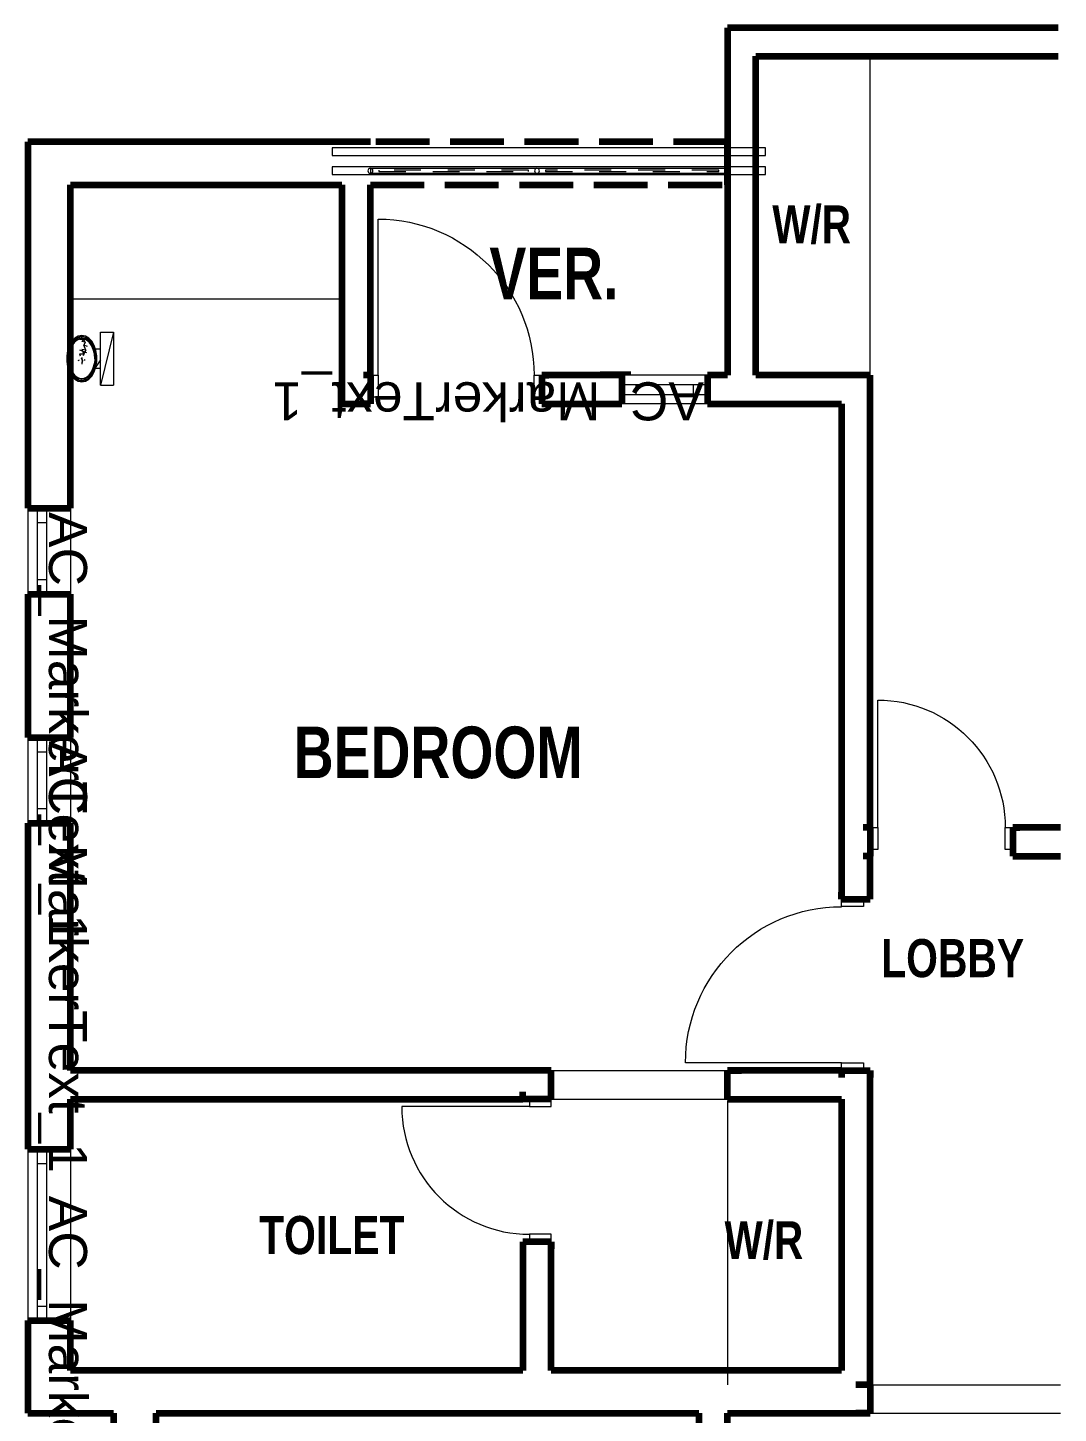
# Model space of a CAD drawing. Header units: millimetres. Extents: x 119896 to 184842, y -80649 to -62433.
# Drawn here: x 134969 to 140383, y -69805 to -62530 of the extents above; entities that cross this region are included whole.
import ezdxf
from ezdxf.enums import TextEntityAlignment as Align

# ---------------------------------------------------------------- set-up
doc = ezdxf.new("R2010")
doc.units = ezdxf.units.MM
doc.header["$MEASUREMENT"] = 0
doc.linetypes.add('Hidden Line', pattern=[391.222223, 282.222223, -109])
doc.linetypes.add('Small Dashed', pattern=[282.222222, 141.111111, -141.111111])
for name, color, linetype, lineweight in [('0_Pen_No__2', 8, 'Continuous', 15), ('Annotation - Text_Pen_No__86_Pen_No__21', 7, 'Continuous', 35), ('ARCHICAD Doors_Pen_No__141', 7, 'Continuous', 120), ('ARCHICAD Window Markers_Pen_No__7', 7, 'Continuous', 35), ('ARCHICAD Windows_Pen_No__141', 7, 'Continuous', 120), ('Structural - Bearing_Pen_No__141', 7, 'Continuous', 120)]:
    doc.layers.add(name, color=color, linetype=linetype, lineweight=lineweight)
for name, color, linetype, lineweight, true_color in [('ARCHICAD Doors_Pen_No__23', 7, 'Continuous', 20, 0xff6600), ('ARCHICAD Doors_Pen_No__3', 7, 'Continuous', 18, 0xff6600), ('ARCHICAD Windows_Pen_No__23', 7, 'Continuous', 20, 0xff6600), ('ARCHICAD Windows_Pen_No__3', 7, 'Continuous', 18, 0xff6600), ('Drawing & Figure_Pen_No__23', 7, 'Continuous', 20, 0xff6600), ('Interior - Stair & Railing_Pen_No__91', 171, 'Continuous', 13, 0xaaaaff)]:
    doc.layers.add(name, color=color, linetype=linetype, lineweight=lineweight, true_color=true_color)
doc.styles.add('GENERATED_STYLE_1', font='arial.ttf')
doc.styles.add('GENERATED_STYLE_2', font='')
doc.styles.get('GENERATED_STYLE_2').set_extended_font_data('Impact', bold=True)

msp = doc.modelspace()

# ---------------------------------------------------------------- linework, layer by layer
at = {"layer": '0_Pen_No__2', "color": 8, "linetype": 'Continuous', "lineweight": 15}
for p, q in [((135216.4, -64160.3), (135200.6, -64177)), ((135226.8, -64160.9), (135210.8, -64173.7)), ((135234.3, -64149.9), (135216.4, -64160.3)), ((135225.4, -64162), (135218.4, -64166)), ((135223.2, -64163.7), (135218.5, -64166.4)), ((135236.5, -64163.4), (135222.4, -64171.6)), ((135230.7, -64159.4), (135223.2, -64163.7)), ((135244.3, -64154.2), (135226.8, -64160.9)), ((135235.3, -64156.2), (135228.3, -64160.3)), ((135245.2, -64164.6), (135229.2, -64170.6)), ((135235.4, -64156.6), (135230.7, -64159.4)), ((135253.4, -64146.3), (135234.3, -64149.9)), ((135242.8, -64154.8), (135235.3, -64156.2)), ((135240.4, -64155.7), (135235.4, -64156.6)), ((135238.4, -64163.1), (135236.5, -64163.4)), ((135253.4, -64160.3), (135238.4, -64163.1)), ((135248.3, -64154.2), (135240.4, -64155.7)), ((135262.4, -64154.2), (135244.3, -64154.2)), ((135261.6, -64164.6), (135245.2, -64164.6)), ((135253.4, -64152.8), (135245.9, -64154.2)), ((135253.4, -64153.3), (135248.3, -64154.2)), ((135250.9, -64154.2), (135253.4, -64153.3)), ((135252.2, -64154.2), (135253.4, -64153.3)), ((135272.4, -64149.9), (135253.4, -64146.3)), ((135260.9, -64154.2), (135253.4, -64152.8)), ((135258.4, -64154.2), (135253.4, -64153.3)), ((135255.8, -64154.2), (135253.4, -64153.3)), ((135255.3, -64160.7), (135253.4, -64160.3)), ((135270.2, -64163.4), (135255.3, -64160.7)), ((135266.3, -64155.7), (135258.4, -64154.2)), ((135258.6, -64164.6), (135264.5, -64167.5)), ((135277.6, -64170.6), (135261.6, -64164.6)), ((135280, -64160.9), (135262.4, -64154.2)), ((135271.4, -64156.2), (135263.9, -64154.8)), ((135271.3, -64156.6), (135266.3, -64155.7)), ((135272, -64164.5), (135270.2, -64163.4)), ((135276, -64159.4), (135271.3, -64156.6)), ((135278.4, -64160.3), (135271.4, -64156.2)), ((135286.1, -64172.6), (135272, -64164.5)), ((135290.3, -64160.3), (135272.4, -64149.9)), ((135283.6, -64163.7), (135276, -64159.4)), ((135296, -64173.7), (135280, -64160.9)), ((135288.4, -64166), (135281.4, -64162)), ((135288.2, -64166.4), (135283.6, -64163.7)), ((135306.1, -64177), (135290.3, -64160.3)), ((135351.3, -64407.2), (135351.3, -64128.8)), ((135351.3, -64128.8), (135419.5, -64128.8)), ((135419.5, -64128.8), (135351.3, -64407.2)), ((135419.5, -64128.8), (135419.5, -64407.2)), ((135179, -64225), (135174.4, -64253.4)), ((135187.9, -64198.9), (135179, -64225)), ((135182.1, -64234.6), (135180, -64247.3)), ((135187, -64214.9), (135180.6, -64240.8)), ((135183, -64227.2), (135181.2, -64238.1)), ((135183.2, -64227.4), (135182.1, -64234.6)), ((135186.3, -64217.4), (135183, -64227.2)), ((135185.5, -64220.8), (135183.2, -64227.4)), ((135187.5, -64229.9), (135183.9, -64252.3)), ((135189.4, -64209.5), (135185.5, -64220.8)), ((135197.2, -64192.1), (135187, -64214.9)), ((135193, -64219.7), (135187.2, -64243.3)), ((135188.4, -64227.3), (135187.5, -64229.9)), ((135200.6, -64177), (135187.9, -64198.9)), ((135191.4, -64202.6), (135188, -64212.6)), ((135195.4, -64206.9), (135188.4, -64227.3)), ((135191.6, -64202.9), (135189.4, -64209.5)), ((135191.6, -64202.9), (135190.8, -64206.4)), ((135196.3, -64194.2), (135191.4, -64202.6)), ((135191.6, -64202.9), (135191.5, -64204.8)), ((135194.9, -64197.3), (135191.6, -64202.9)), ((135193.5, -64200.4), (135191.6, -64202.9)), ((135191.6, -64202.9), (135192.8, -64202)), ((135191.6, -64202.9), (135192.5, -64202.6)), ((135191.6, -64202.9), (135191.9, -64203.9)), ((135191.6, -64202.9), (135192.3, -64203.1)), ((135202.3, -64199), (135193, -64219.7)), ((135200.3, -64187.9), (135194.9, -64197.3)), ((135196.7, -64204.7), (135195.4, -64206.9)), ((135206.7, -64187.4), (135196.7, -64204.7)), ((135210.8, -64173.7), (135197.2, -64192.1)), ((135203.4, -64181.8), (135198.5, -64190.4)), ((135203.6, -64182.2), (135200.3, -64187.9)), ((135214.6, -64182.3), (135202.3, -64199)), ((135209.6, -64175.3), (135203.4, -64181.8)), ((135207.7, -64177.8), (135203.6, -64182.2)), ((135208.2, -64185.8), (135206.7, -64187.4)), ((135214.4, -64170.8), (135207.7, -64177.8)), ((135220.6, -64172.6), (135208.2, -64185.8)), ((135218.4, -64166), (135212.2, -64172.6)), ((135218.5, -64166.4), (135214.4, -64170.8)), ((135229.2, -64170.6), (135214.6, -64182.3)), ((135218.5, -64166.4), (135216.6, -64169)), ((135218.5, -64166.4), (135221, -64165.5)), ((135222.4, -64171.6), (135220.6, -64172.6)), ((135241.8, -64221.8), (135277.5, -64235.3)), ((135264.5, -64167.5), (135241.9, -64167.5)), ((135264.5, -64167.5), (135253.2, -64177.8)), ((135272.2, -64181.2), (135253.2, -64177.8)), ((135253.2, -64220.8), (135264.4, -64244.8)), ((135274.7, -64223.1), (135253.2, -64220.8)), ((135274.7, -64223.1), (135264.4, -64244.8)), ((135268.9, -64167.4), (135264.5, -64167.5)), ((135272.2, -64181.2), (135264.5, -64167.5)), ((135272.2, -64181.2), (135264.5, -64196.9)), ((135274.7, -64223.1), (135264.5, -64196.9)), ((135283.4, -64204.8), (135264.5, -64196.9)), ((135292.1, -64182.3), (135277.6, -64170.6)), ((135288.2, -64166.4), (135285.8, -64165.5)), ((135287.7, -64174.3), (135286.1, -64172.6)), ((135287.3, -64166.8), (135288.2, -64166.4)), ((135300.1, -64187.4), (135287.7, -64174.3)), ((135292.3, -64170.7), (135288.2, -64166.4)), ((135290.1, -64169), (135288.2, -64166.4)), ((135288.9, -64168.1), (135288.2, -64166.4)), ((135294.4, -64172.5), (135288.4, -64166)), ((135304.4, -64199), (135292.1, -64182.3)), ((135299.1, -64178), (135292.3, -64170.7)), ((135309.5, -64192.1), (135296, -64173.7)), ((135303.3, -64181.8), (135297.3, -64175.5)), ((135303.1, -64182.2), (135299.1, -64178)), ((135301.3, -64189.6), (135300.1, -64187.4)), ((135311.3, -64206.9), (135301.3, -64189.6)), ((135306.3, -64187.7), (135303.1, -64182.2)), ((135308.2, -64190.3), (135303.3, -64181.8)), ((135313.7, -64219.7), (135304.4, -64199)), ((135318.8, -64198.9), (135306.1, -64177)), ((135311.9, -64197.4), (135306.3, -64187.7)), ((135319.8, -64214.9), (135309.5, -64192.1)), ((135315.3, -64202.6), (135310.5, -64194.3)), ((135312.2, -64209.5), (135311.3, -64206.9)), ((135315.1, -64202.9), (135311.9, -64197.4)), ((135319.2, -64229.9), (135312.2, -64209.5)), ((135315.1, -64202.9), (135313.3, -64200.5)), ((135319.6, -64243.3), (135313.7, -64219.7)), ((135317.3, -64209.4), (135315.1, -64202.9)), ((135315.9, -64206.3), (135315.1, -64202.9)), ((135318.7, -64212.5), (135315.3, -64202.6)), ((135321.3, -64221.1), (135317.3, -64209.4)), ((135327.7, -64225), (135318.8, -64198.9)), ((135319.7, -64232.7), (135319.2, -64229.9)), ((135323.3, -64255.1), (135319.7, -64232.7)), ((135326.2, -64240.8), (135319.8, -64214.9)), ((135323.8, -64227.2), (135320.5, -64217.6)), ((135323.5, -64227.4), (135321.3, -64221.1)), ((135321.5, -64221.8), (135321.5, -64220.6)), ((135324.6, -64234.4), (135323.5, -64227.4)), ((135325.5, -64237.8), (135323.8, -64227.2)), ((135324.6, -64215.8), (135351.3, -64215.8)), ((135326.7, -64247.6), (135324.6, -64234.4)), ((135332.3, -64253.4), (135327.7, -64225)), ((135174.4, -64253.4), (135174.4, -64282.8)), ((135174.4, -64282.8), (135179, -64311.3)), ((135180.6, -64240.8), (135178.4, -64268.2)), ((135178.4, -64268.2), (135180.6, -64295.7)), ((135180.3, -64243.6), (135178.6, -64254.2)), ((135178.6, -64254.2), (135178.6, -64265.2)), ((135178.6, -64271.3), (135178.6, -64282)), ((135178.6, -64282), (135180.3, -64292.5)), ((135180, -64247.3), (135178.9, -64254.3)), ((135179.7, -64250.9), (135178.9, -64254.3)), ((135178.9, -64254.3), (135178.9, -64261.4)), ((135178.9, -64254.3), (135179.2, -64257.9)), ((135178.9, -64261.4), (135178.9, -64275.1)), ((135178.9, -64275.1), (135178.9, -64282)), ((135178.9, -64282), (135180, -64288.7)), ((135180, -64288.7), (135182.2, -64302.3)), ((135180.6, -64295.7), (135187, -64321.6)), ((135181.3, -64298.8), (135183, -64309)), ((135182.2, -64302.3), (135183.2, -64308.9)), ((135183, -64305.5), (135183.2, -64308.9)), ((135183, -64309), (135186.2, -64318.3)), ((135183.4, -64307.1), (135183.2, -64308.9)), ((135183.2, -64308.9), (135185.3, -64314.8)), ((135183.2, -64308.9), (135184.5, -64311.7)), ((135183.2, -64308.9), (135184.1, -64310)), ((135183.9, -64252.3), (135183.5, -64255.1)), ((135183.5, -64255.1), (135183.5, -64278.2)), ((135183.5, -64278.2), (135183.5, -64281.1)), ((135183.5, -64281.1), (135187.1, -64303.5)), ((135187.2, -64243.3), (135185.2, -64268.2)), ((135185.2, -64268.2), (135187.2, -64293.2)), ((135187.1, -64303.5), (135187.5, -64306.4)), ((135187.2, -64293.2), (135193, -64316.8)), ((135187.5, -64306.4), (135194.5, -64326.8)), ((135235.1, -64277.3), (135241.3, -64274.3)), ((135264.4, -64244.8), (135242, -64244.8)), ((135242, -64244.8), (135245.8, -64252.6)), ((135253.3, -64268.2), (135249.9, -64266.5)), ((135253.3, -64268.2), (135251.2, -64272.7)), ((135251.2, -64272.7), (135255.4, -64272.7)), ((135251.2, -64287.4), (135255.5, -64287.4)), ((135253.2, -64287.7), (135253.2, -64297.4)), ((135253.3, -64262.7), (135253.3, -64268.2)), ((135253.3, -64268.2), (135256.8, -64266.5)), ((135253.3, -64268.2), (135255.4, -64272.7)), ((135255.4, -64272.7), (135253.3, -64277.3)), ((135253.3, -64277.3), (135257.4, -64276.9)), ((135253.3, -64285.5), (135256.9, -64284.8)), ((135253.3, -64285.5), (135255.5, -64287.4)), ((135255.5, -64287.4), (135255, -64287.7)), ((135255.4, -64272.7), (135257.4, -64276.9)), ((135255.5, -64281.8), (135257.4, -64276.9)), ((135255.5, -64281.8), (135259.1, -64280.3)), ((135255.5, -64281.8), (135256.9, -64284.8)), ((135255.5, -64287.4), (135256.9, -64284.8)), ((135255.5, -64287.4), (135255.9, -64287.4)), ((135264.4, -64244.8), (135260.7, -64252.5)), ((135271.3, -64277.3), (135265.4, -64274.4)), ((135311.3, -64329.4), (135318.3, -64309)), ((135313.7, -64316.8), (135319.6, -64293.2)), ((135318.3, -64309), (135319.2, -64306.4)), ((135327.8, -64282), (135319.2, -64306.4)), ((135319.2, -64306.4), (135322.8, -64284)), ((135321.6, -64268.2), (135319.6, -64243.3)), ((135321.6, -64268.2), (135319.6, -64293.2)), ((135319.8, -64321.6), (135326.2, -64295.7)), ((135320.7, -64318.1), (135323.8, -64309)), ((135321.5, -64314.6), (135323.5, -64308.9)), ((135321.6, -64268.2), (135328.4, -64268.2)), ((135321.6, -64268.2), (135326.2, -64295.7)), ((135322.3, -64311.6), (135323.5, -64308.9)), ((135322.8, -64284), (135323.3, -64281.1)), ((135323.3, -64258), (135323.3, -64255.1)), ((135323.3, -64281.1), (135323.3, -64258)), ((135323.3, -64281.1), (135327.8, -64282)), ((135327.8, -64282), (135323.5, -64308.9)), ((135323.5, -64308.9), (135323.8, -64305.6)), ((135323.8, -64309), (135325.4, -64299.1)), ((135328.4, -64268.2), (135326.2, -64240.8)), ((135328.4, -64268.2), (135326.2, -64295.7)), ((135328.1, -64254.2), (135326.4, -64243.8)), ((135326.5, -64292.2), (135328.1, -64282)), ((135327.8, -64254.3), (135326.7, -64247.6)), ((135327.8, -64254.3), (135327, -64251)), ((135327.8, -64254.3), (135327.2, -64252.8)), ((135327.3, -64254.1), (135327.8, -64254.3)), ((135327.3, -64255), (135327.8, -64254.3)), ((135327.4, -64256), (135327.8, -64254.3)), ((135327.5, -64257.7), (135327.8, -64254.3)), ((135327.7, -64311.3), (135332.3, -64282.8)), ((135327.8, -64261.2), (135327.8, -64254.3)), ((135327.8, -64275.3), (135327.8, -64261.2)), ((135327.8, -64282), (135327.8, -64275.3)), ((135351.3, -64274.7), (135327.9, -64310.5)), ((135328.1, -64265), (135328.1, -64254.2)), ((135328.1, -64282), (135328.1, -64271.5)), ((135332.3, -64282.8), (135332.3, -64253.4)), ((135179, -64311.3), (135187.9, -64337.3)), ((135185.3, -64314.8), (135189.7, -64327.6)), ((135187, -64321.6), (135197.2, -64344.4)), ((135187.9, -64337.3), (135200.6, -64359.3)), ((135188.3, -64324.5), (135191.4, -64333.6)), ((135189.7, -64327.6), (135191.6, -64333.4)), ((135191.4, -64333.6), (135195.9, -64341.4)), ((135191.6, -64333.4), (135194.5, -64338.2)), ((135193, -64316.8), (135202.3, -64337.5)), ((135194.5, -64326.8), (135195.4, -64329.4)), ((135194.5, -64338.2), (135200.9, -64349.3)), ((135195.4, -64329.4), (135205.4, -64346.7)), ((135197.2, -64344.4), (135210.8, -64362.8)), ((135199, -64346.8), (135203.4, -64354.4)), ((135200.6, -64359.3), (135216.4, -64376)), ((135200.9, -64349.3), (135203.6, -64354.1)), ((135202.3, -64337.5), (135214.6, -64354.2)), ((135202.4, -64351.5), (135203.6, -64354.1)), ((135203.4, -64354.4), (135208.9, -64360.2)), ((135203.6, -64354.1), (135207.1, -64357.7)), ((135203.6, -64354.1), (135205.5, -64355.6)), ((135205.4, -64346.7), (135206.7, -64348.9)), ((135206.7, -64348.9), (135219.1, -64362)), ((135207.1, -64357.7), (135215.1, -64366.3)), ((135210.8, -64362.8), (135226.8, -64375.6)), ((135213, -64364.5), (135218.4, -64370.2)), ((135214.6, -64354.2), (135229.2, -64365.9)), ((135215.1, -64366.3), (135218.5, -64369.8)), ((135216.4, -64376), (135234.3, -64386.4)), ((135218.4, -64370.2), (135224.5, -64373.8)), ((135218.5, -64369.8), (135222.3, -64372.1)), ((135219.1, -64362), (135220.6, -64363.6)), ((135220.6, -64363.6), (135234.7, -64371.8)), ((135222.3, -64372.1), (135231.7, -64377.5)), ((135226.8, -64375.6), (135244.3, -64382.2)), ((135229.2, -64365.9), (135245.2, -64371.9)), ((135229.3, -64376.6), (135235.3, -64380.1)), ((135231.7, -64377.5), (135235.4, -64379.6)), ((135233.6, -64378.2), (135235.4, -64379.6)), ((135234.6, -64378.6), (135235.4, -64379.6)), ((135234.7, -64371.8), (135236.5, -64372.8)), ((135235.2, -64378.8), (135235.4, -64379.6)), ((135235.3, -64380.1), (135241.8, -64381.3)), ((135235.4, -64379.6), (135235.9, -64379)), ((135235.4, -64379.6), (135236.4, -64379.3)), ((135235.4, -64379.6), (135239.4, -64380.4)), ((135235.4, -64379.6), (135237.4, -64379.6)), ((135236.5, -64372.8), (135251.5, -64375.6)), ((135239.4, -64380.4), (135249.4, -64382.2)), ((135244.3, -64382.2), (135262.4, -64382.2)), ((135245.2, -64371.9), (135261.6, -64371.9)), ((135247, -64382.2), (135253.4, -64383.4)), ((135249.4, -64382.2), (135253.4, -64383)), ((135251.5, -64375.6), (135253.4, -64376)), ((135253.4, -64376), (135268.3, -64373.2)), ((135253.4, -64383), (135257.3, -64382.2)), ((135253.4, -64383.4), (135259.7, -64382.2)), ((135257.3, -64382.2), (135267.4, -64380.4)), ((135261.6, -64371.9), (135277.6, -64365.9)), ((135262.4, -64382.2), (135280, -64375.6)), ((135265, -64381.3), (135271.4, -64380.1)), ((135267.4, -64380.4), (135271.3, -64379.6)), ((135268.3, -64373.2), (135270.2, -64372.8)), ((135269.3, -64379.6), (135271.3, -64379.6)), ((135270.2, -64372.8), (135284.3, -64364.7)), ((135271.3, -64379.6), (135275, -64377.5)), ((135271.3, -64379.6), (135273.1, -64378.2)), ((135271.4, -64380.1), (135277.4, -64376.6)), ((135272.4, -64386.4), (135290.3, -64376)), ((135275, -64377.5), (135284.5, -64372)), ((135277.6, -64365.9), (135292.1, -64354.2)), ((135280, -64375.6), (135296, -64362.8)), ((135282.3, -64373.7), (135288.4, -64370.2)), ((135284.3, -64364.7), (135286.1, -64363.6)), ((135284.5, -64372), (135288.2, -64369.8)), ((135286.1, -64363.6), (135298.5, -64350.5)), ((135288.2, -64369.8), (135291.5, -64366.4)), ((135288.4, -64370.2), (135293.7, -64364.6)), ((135290.3, -64376), (135306.1, -64359.3)), ((135291.5, -64366.4), (135299.8, -64357.6)), ((135292.1, -64354.2), (135304.4, -64337.5)), ((135296, -64362.8), (135309.5, -64344.4)), ((135298, -64360.1), (135303.3, -64354.4)), ((135298.5, -64350.5), (135300.1, -64348.9)), ((135299.8, -64357.6), (135303.1, -64354.1)), ((135300.1, -64348.9), (135310.1, -64331.6)), ((135301.3, -64355.6), (135303.1, -64354.1)), ((135302.1, -64354.5), (135303.1, -64354.1)), ((135303.1, -64354.1), (135305.8, -64349.5)), ((135303.1, -64354.1), (135304.3, -64351.5)), ((135303.1, -64354.1), (135303.5, -64352.6)), ((135303.3, -64354.4), (135307.6, -64347)), ((135304.4, -64337.5), (135313.7, -64316.8)), ((135305.8, -64349.5), (135312.4, -64338.1)), ((135306.1, -64359.3), (135318.8, -64337.3)), ((135309.5, -64344.4), (135319.8, -64321.6)), ((135310.1, -64331.6), (135311.3, -64329.4)), ((135311, -64341.2), (135315.3, -64333.6)), ((135312.4, -64338.1), (135315.1, -64333.4)), ((135315.1, -64333.4), (135317, -64327.8)), ((135315.3, -64333.6), (135318.4, -64324.7)), ((135317, -64327.8), (135321.5, -64314.6)), ((135318.8, -64337.3), (135327.7, -64311.3)), ((135321.5, -64315.6), (135321.5, -64314.7)), ((135351.3, -64320.2), (135324.7, -64320.2)), ((135234.3, -64386.4), (135253.4, -64389.9)), ((135253.4, -64389.9), (135272.4, -64386.4)), ((135351.3, -64407.2), (135419.5, -64407.2))]:
    msp.add_line(p, q, dxfattribs=at)
at = {"layer": 'ARCHICAD Doors_Pen_No__141', "color": 7, "linetype": 'Continuous', "lineweight": 120}
for p, q in [((136769.5, -64355.4), (136732.5, -64355.4)), ((136769.5, -64355.4), (136732.5, -64355.4)), ((136769.5, -64355.4), (136769.5, -64470.4)), ((136769.5, -64355.4), (136769.5, -64470.4)), ((137669.5, -64355.4), (137669.5, -64470.4)), ((137669.5, -64355.4), (137669.5, -64470.4)), ((137669.5, -64355.4), (137706.5, -64355.4)), ((137669.5, -64355.4), (137706.5, -64355.4)), ((136769.5, -64505.4), (136732.5, -64505.4)), ((136769.5, -64505.4), (136732.5, -64505.4)), ((136769.5, -64470.4), (136769.5, -64505.4)), ((136769.5, -64470.4), (136769.5, -64505.4)), ((137669.5, -64470.4), (137669.5, -64505.4)), ((137669.5, -64470.4), (137669.5, -64505.4)), ((137669.5, -64505.4), (137706.5, -64505.4)), ((137669.5, -64505.4), (137706.5, -64505.4)), ((139394.5, -66730.4), (139357.5, -66730.4)), ((139394.5, -66730.4), (139357.5, -66730.4)), ((139394.5, -66730.4), (139394.5, -66845.4)), ((139394.5, -66730.4), (139394.5, -66845.4)), ((140144.5, -66730.4), (140144.5, -66845.4)), ((140144.5, -66730.4), (140144.5, -66845.4)), ((140144.5, -66730.4), (140181.5, -66730.4)), ((140144.5, -66730.4), (140181.5, -66730.4)), ((139394.5, -66845.4), (139394.5, -66880.4)), ((139394.5, -66845.4), (139394.5, -66880.4)), ((140144.5, -66845.4), (140144.5, -66880.4)), ((140144.5, -66845.4), (140144.5, -66880.4)), ((139394.5, -66880.4), (139357.5, -66880.4)), ((139394.5, -66880.4), (139357.5, -66880.4)), ((140144.5, -66880.4), (140181.5, -66880.4)), ((140144.5, -66880.4), (140181.5, -66880.4)), ((139244.5, -67105.4), (139244.5, -67068.4)), ((139244.5, -67105.4), (139244.5, -67068.4)), ((139394.5, -67105.4), (139394.5, -67068.4)), ((139394.5, -67105.4), (139394.5, -67068.4)), ((139244.5, -67105.4), (139359.5, -67105.4)), ((139244.5, -67105.4), (139359.5, -67105.4)), ((139359.5, -67105.4), (139394.5, -67105.4)), ((139359.5, -67105.4), (139394.5, -67105.4)), ((139244.5, -68005.4), (139359.5, -68005.4)), ((139244.5, -68005.4), (139359.5, -68005.4)), ((139244.5, -68005.4), (139244.5, -68042.4)), ((139244.5, -68005.4), (139244.5, -68042.4)), ((139359.5, -68005.4), (139394.5, -68005.4)), ((139359.5, -68005.4), (139394.5, -68005.4)), ((139394.5, -68005.4), (139394.5, -68042.4)), ((139394.5, -68005.4), (139394.5, -68042.4)), ((137569.5, -68155.4), (137569.5, -68118.4)), ((137569.5, -68155.4), (137569.5, -68118.4)), ((137604.5, -68155.4), (137569.5, -68155.4)), ((137604.5, -68155.4), (137569.5, -68155.4)), ((137719.5, -68155.4), (137604.5, -68155.4)), ((137719.5, -68155.4), (137604.5, -68155.4)), ((137719.5, -68155.4), (137719.5, -68118.4)), ((137719.5, -68155.4), (137719.5, -68118.4)), ((137604.5, -68905.4), (137569.5, -68905.4)), ((137604.5, -68905.4), (137569.5, -68905.4)), ((137569.5, -68905.4), (137569.5, -68942.4)), ((137569.5, -68905.4), (137569.5, -68942.4)), ((137719.5, -68905.4), (137604.5, -68905.4)), ((137719.5, -68905.4), (137604.5, -68905.4)), ((137719.5, -68905.4), (137719.5, -68942.4)), ((137719.5, -68905.4), (137719.5, -68942.4))]:
    msp.add_line(p, q, dxfattribs=at)
at = {"layer": 'ARCHICAD Doors_Pen_No__23', "color": 30, "linetype": 'Continuous', "lineweight": 20, "true_color": 0xff6600}
for p, q in [((136769.5, -64355.4), (136809.5, -64355.4)), ((136769.5, -64470.4), (136769.5, -64355.4)), ((136809.5, -64355.4), (136809.5, -64470.4)), ((137629.5, -64470.4), (137629.5, -64355.4)), ((137629.5, -64355.4), (137669.5, -64355.4)), ((137669.5, -64355.4), (137669.5, -64470.4)), ((136809.5, -64470.4), (136769.5, -64470.4)), ((137669.5, -64470.4), (137629.5, -64470.4)), ((139394.5, -66730.4), (139434.5, -66730.4)), ((139394.5, -66845.4), (139394.5, -66730.4)), ((139434.5, -66730.4), (139434.5, -66845.4)), ((140104.5, -66845.4), (140104.5, -66730.4)), ((140104.5, -66730.4), (140144.5, -66730.4)), ((140144.5, -66730.4), (140144.5, -66845.4)), ((139434.5, -66845.4), (139394.5, -66845.4)), ((140144.5, -66845.4), (140104.5, -66845.4)), ((139244.5, -67145.4), (139244.5, -67105.4)), ((139244.5, -67105.4), (139359.5, -67105.4)), ((139359.5, -67145.4), (139244.5, -67145.4)), ((139359.5, -67105.4), (139359.5, -67145.4)), ((139244.5, -68005.4), (139244.5, -67965.4)), ((139244.5, -67965.4), (139359.5, -67965.4)), ((139359.5, -68005.4), (139244.5, -68005.4)), ((139359.5, -67965.4), (139359.5, -68005.4)), ((137604.5, -68155.4), (137604.5, -68195.4)), ((137719.5, -68155.4), (137604.5, -68155.4)), ((137719.5, -68195.4), (137719.5, -68155.4)), ((137604.5, -68195.4), (137719.5, -68195.4)), ((137719.5, -68865.4), (137604.5, -68865.4)), ((137604.5, -68865.4), (137604.5, -68905.4)), ((137719.5, -68905.4), (137719.5, -68865.4)), ((137604.5, -68905.4), (137719.5, -68905.4))]:
    msp.add_line(p, q, dxfattribs=at)
at = {"layer": 'ARCHICAD Doors_Pen_No__3', "color": 30, "linetype": 'Continuous', "lineweight": 18, "true_color": 0xff6600}
for p, q in [((136809.5, -64355.4), (136809.5, -63535.4)), ((139434.5, -66730.4), (139434.5, -66060.4)), ((139244.5, -67965.4), (138424.5, -67965.4)), ((137604.5, -68195.4), (136934.5, -68195.4))]:
    msp.add_line(p, q, dxfattribs=at)
at = {"layer": 'ARCHICAD Doors_Pen_No__3', "color": 30, "linetype": 'Continuous', "lineweight": 18, "true_color": 0xff6600, "extrusion": (0, 0, -1)}
for centre, major_axis, start_param, end_param in [((136809.5, -64355.4), (579.8, 579.8), -0.785398, 0.785398), ((139434.5, -66730.4), (-473.8, 473.8), 0.785398, 2.356194), ((139244.5, -67965.4), (-579.8, 579.8), 5.497787, 7.068583)]:
    msp.add_ellipse(centre, major_axis=major_axis, ratio=1, start_param=start_param, end_param=end_param, dxfattribs=at)
at = {"layer": 'ARCHICAD Doors_Pen_No__3', "color": 30, "linetype": 'Continuous', "lineweight": 18, "true_color": 0xff6600}
msp.add_ellipse((137604.5, -68195.4), major_axis=(-473.8, 473.8), ratio=1, start_param=0.785398, end_param=2.356194, dxfattribs=at)
at = {"layer": 'ARCHICAD Windows_Pen_No__141', "color": 7, "linetype": 'Continuous', "lineweight": 120}
for p, q in [((138090.8, -64355.4), (138090.8, -64405.4)), ((138540.8, -64355.4), (138540.8, -64405.4)), ((138090.8, -64405.4), (138090.8, -64455.4)), ((138090.8, -64405.4), (138090.8, -64455.4)), ((138090.8, -64455.4), (138090.8, -64505.4)), ((138540.8, -64405.4), (138540.8, -64455.4)), ((138540.8, -64405.4), (138540.8, -64455.4)), ((138540.8, -64455.4), (138540.8, -64505.4)), ((134969.5, -65053.9), (135019.5, -65053.9)), ((135019.5, -65053.9), (135069.5, -65053.9)), ((135019.5, -65053.9), (135069.5, -65053.9)), ((135069.5, -65053.9), (135194.5, -65053.9)), ((134969.5, -65503.9), (135019.5, -65503.9)), ((135019.5, -65503.9), (135069.5, -65503.9)), ((135019.5, -65503.9), (135069.5, -65503.9)), ((135069.5, -65503.9), (135194.5, -65503.9)), ((134969.5, -66256.7), (135019.5, -66256.7)), ((135019.5, -66256.7), (135069.5, -66256.7)), ((135019.5, -66256.7), (135069.5, -66256.7)), ((135069.5, -66256.7), (135194.5, -66256.7)), ((134969.5, -66706.7), (135019.5, -66706.7)), ((135019.5, -66706.7), (135069.5, -66706.7)), ((135019.5, -66706.7), (135069.5, -66706.7)), ((135069.5, -66706.7), (135194.5, -66706.7)), ((137719.5, -68005.4), (137644.5, -68005.4)), ((137719.5, -68005.4), (137644.5, -68005.4)), ((137719.5, -68155.4), (137719.5, -68005.4)), ((137719.5, -68155.4), (137719.5, -68005.4)), ((138644.5, -68155.4), (138644.5, -68005.4)), ((138644.5, -68155.4), (138644.5, -68005.4)), ((138644.5, -68005.4), (138719.5, -68005.4)), ((138644.5, -68005.4), (138719.5, -68005.4)), ((137719.5, -68155.4), (137644.5, -68155.4)), ((137719.5, -68155.4), (137644.5, -68155.4)), ((138644.5, -68155.4), (138719.5, -68155.4)), ((138644.5, -68155.4), (138719.5, -68155.4)), ((134969.5, -68419), (135019.5, -68419)), ((135019.5, -68419), (135069.5, -68419)), ((135019.5, -68419), (135069.5, -68419)), ((135069.5, -68419), (135194.5, -68419)), ((134969.5, -69319), (135019.5, -69319)), ((135019.5, -69319), (135069.5, -69319)), ((135019.5, -69319), (135069.5, -69319)), ((135069.5, -69319), (135194.5, -69319)), ((139394.5, -69655.4), (139319.5, -69655.4)), ((139394.5, -69655.4), (139319.5, -69655.4)), ((139394.5, -69655.4), (139394.5, -69805.4)), ((139394.5, -69655.4), (139394.5, -69805.4)), ((139394.5, -69805.4), (139319.5, -69805.4)), ((139394.5, -69805.4), (139319.5, -69805.4))]:
    msp.add_line(p, q, dxfattribs=at)
at = {"layer": 'ARCHICAD Windows_Pen_No__23', "color": 30, "linetype": 'Continuous', "lineweight": 20, "true_color": 0xff6600}
for p, q in [((138165.8, -64405.4), (138090.8, -64405.4)), ((138090.8, -64455.4), (138165.8, -64455.4)), ((138165.8, -64455.4), (138165.8, -64405.4)), ((138540.8, -64405.4), (138465.8, -64405.4)), ((138465.8, -64405.4), (138465.8, -64455.4)), ((138465.8, -64455.4), (138540.8, -64455.4)), ((135019.5, -65053.9), (135019.5, -65128.9)), ((135069.5, -65128.9), (135069.5, -65053.9)), ((135019.5, -65128.9), (135069.5, -65128.9)), ((135069.5, -65428.9), (135019.5, -65428.9)), ((135019.5, -65428.9), (135019.5, -65503.9)), ((135069.5, -65503.9), (135069.5, -65428.9)), ((135019.5, -66256.7), (135019.5, -66331.7)), ((135069.5, -66331.7), (135069.5, -66256.7)), ((135019.5, -66331.7), (135069.5, -66331.7)), ((135069.5, -66631.7), (135019.5, -66631.7)), ((135019.5, -66631.7), (135019.5, -66706.7)), ((135069.5, -66706.7), (135069.5, -66631.7)), ((135019.5, -68419), (135019.5, -68494)), ((135069.5, -68494), (135069.5, -68419)), ((135019.5, -68494), (135069.5, -68494)), ((135069.5, -69244), (135019.5, -69244)), ((135019.5, -69244), (135019.5, -69319)), ((135069.5, -69319), (135069.5, -69244))]:
    msp.add_line(p, q, dxfattribs=at)
at = {"layer": 'ARCHICAD Windows_Pen_No__3', "color": 30, "linetype": 'Continuous', "lineweight": 18, "true_color": 0xff6600}
for p, q in [((138540.8, -64355.4), (138090.8, -64355.4)), ((138465.8, -64405.4), (138165.8, -64405.4)), ((138165.8, -64455.4), (138465.8, -64455.4)), ((138540.8, -64505.4), (138090.8, -64505.4)), ((134969.5, -65053.9), (134969.5, -65503.9)), ((135194.5, -65053.9), (135194.5, -65503.9)), ((135019.5, -65128.9), (135019.5, -65428.9)), ((135069.5, -65428.9), (135069.5, -65128.9)), ((134969.5, -66256.7), (134969.5, -66706.7)), ((135194.5, -66256.7), (135194.5, -66706.7)), ((135019.5, -66331.7), (135019.5, -66631.7)), ((135069.5, -66631.7), (135069.5, -66331.7)), ((137719.5, -68005.4), (138644.5, -68005.4)), ((137719.5, -68155.4), (138644.5, -68155.4)), ((134969.5, -68419), (134969.5, -69319)), ((135194.5, -68419), (135194.5, -69319)), ((135019.5, -68494), (135019.5, -69244)), ((135069.5, -69244), (135069.5, -68494)), ((139394.5, -69655.4), (140394.5, -69655.4)), ((139394.5, -69805.4), (140394.5, -69805.4))]:
    msp.add_line(p, q, dxfattribs=at)
at = {"layer": 'Drawing & Figure_Pen_No__23', "color": 30, "linetype": 'Continuous', "lineweight": 20, "true_color": 0xff6600}
for p, q in [((139394.5, -64355.4), (139394.5, -62680.4)), ((136619.5, -63955.4), (135194.5, -63955.4)), ((138644.5, -68164.4), (138644.5, -69655.4))]:
    msp.add_line(p, q, dxfattribs=at)
at = {"layer": 'Interior - Stair & Railing_Pen_No__91', "color": 161, "linetype": 'Continuous', "lineweight": 13, "true_color": 0xaaaaff}
for p, q in [((136769.5, -63161.6), (136569.5, -63161.6)), ((136569.5, -63161.6), (136569.5, -63201.6)), ((136569.5, -63201.6), (136769.5, -63201.6)), ((138644.5, -63161.6), (136769.5, -63161.6)), ((136769.5, -63201.6), (138644.5, -63201.6)), ((138844.5, -63161.6), (138644.5, -63161.6)), ((138644.5, -63201.6), (138844.5, -63201.6)), ((138844.5, -63201.6), (138844.5, -63161.6)), ((136769.5, -63261.6), (136569.5, -63261.6)), ((136569.5, -63261.6), (136569.5, -63301.6)), ((138644.5, -63261.6), (136769.5, -63261.6)), ((138644.5, -63269.6), (136769.5, -63269.6)), ((136769.5, -63269.6), (136769.5, -63293.6)), ((138844.5, -63261.6), (138644.5, -63261.6)), ((138644.5, -63293.6), (138644.5, -63269.6)), ((138844.5, -63301.6), (138844.5, -63261.6)), ((136569.5, -63301.6), (136769.5, -63301.6)), ((136769.5, -63293.6), (138644.5, -63293.6)), ((136769.5, -63301.6), (138644.5, -63301.6)), ((138644.5, -63301.6), (138844.5, -63301.6))]:
    msp.add_line(p, q, dxfattribs=at)
at = {"layer": 'Interior - Stair & Railing_Pen_No__91', "color": 161, "linetype": 'Small Dashed', "lineweight": 13, "true_color": 0xaaaaff}
for p, q in [((137599.5, -63277.6), (136814.5, -63277.6)), ((136814.5, -63277.6), (136814.5, -63285.6)), ((136814.5, -63285.6), (137599.5, -63285.6)), ((137599.5, -63285.6), (137599.5, -63277.6)), ((138599.5, -63277.6), (137689.5, -63277.6)), ((137689.5, -63277.6), (137689.5, -63285.6)), ((137689.5, -63285.6), (138599.5, -63285.6)), ((138599.5, -63285.6), (138599.5, -63277.6))]:
    msp.add_line(p, q, dxfattribs=at)
at = {"layer": 'Interior - Stair & Railing_Pen_No__91', "color": 161, "linetype": 'Continuous', "lineweight": 13, "true_color": 0xaaaaff}
for centre, start, end in [((136769.5, -63281.6), 90, 270), ((136769.5, -63281.6), 270, 90), ((137644.5, -63281.6), 90, 270), ((137644.5, -63281.6), 270, 90), ((138644.5, -63281.6), 90, 270), ((138644.5, -63281.6), 270, 90)]:
    msp.add_arc(centre, 13, start, end, dxfattribs=at)
at = {"layer": 'Structural - Bearing_Pen_No__141', "color": 7, "linetype": 'Continuous', "lineweight": 120}
for p, q in [((138644.5, -62530.4), (138644.5, -64355.4)), ((140382.8, -62530.4), (138644.5, -62530.4)), ((138794.5, -64355.4), (138794.5, -62680.4)), ((138794.5, -62680.4), (140382.8, -62680.4)), ((134969.5, -63130.4), (134969.5, -65053.9)), ((136769.5, -63130.4), (134969.5, -63130.4)), ((135194.5, -65053.9), (135194.5, -63355.4)), ((135194.5, -63355.4), (136619.5, -63355.4)), ((136619.5, -63355.4), (136619.5, -64355.4)), ((136769.5, -64355.4), (136769.5, -63355.4)), ((136619.5, -64355.4), (136619.5, -64505.4)), ((136769.5, -64355.4), (136732.5, -64355.4)), ((136769.5, -64355.4), (136769.5, -64470.4)), ((137669.5, -64355.4), (137706.5, -64355.4)), ((137669.5, -64355.4), (137669.5, -64470.4)), ((138090.8, -64355.4), (137669.5, -64355.4)), ((138090.8, -64355.4), (138090.8, -64405.4)), ((138540.8, -64355.4), (138540.8, -64405.4)), ((138644.5, -64355.4), (138540.8, -64355.4)), ((139394.5, -64355.4), (138794.5, -64355.4)), ((139394.5, -66730.4), (139394.5, -64355.4)), ((138090.8, -64405.4), (138090.8, -64455.4)), ((138090.8, -64455.4), (138090.8, -64505.4)), ((138540.8, -64405.4), (138540.8, -64455.4)), ((138540.8, -64455.4), (138540.8, -64505.4)), ((136619.5, -64505.4), (136769.5, -64505.4)), ((136769.5, -64505.4), (136732.5, -64505.4)), ((136769.5, -64470.4), (136769.5, -64505.4)), ((137669.5, -64470.4), (137669.5, -64505.4)), ((137669.5, -64505.4), (137706.5, -64505.4)), ((137669.5, -64505.4), (138090.8, -64505.4)), ((138540.8, -64505.4), (139244.5, -64505.4)), ((139244.5, -64505.4), (139244.5, -65680.4)), ((134969.5, -65053.9), (135019.5, -65053.9)), ((135019.5, -65053.9), (135069.5, -65053.9)), ((135069.5, -65053.9), (135194.5, -65053.9)), ((134969.5, -65503.9), (135019.5, -65503.9)), ((134969.5, -65503.9), (134969.5, -66256.7)), ((135019.5, -65503.9), (135069.5, -65503.9)), ((135069.5, -65503.9), (135194.5, -65503.9)), ((135194.5, -66256.7), (135194.5, -65503.9)), ((139244.5, -65680.4), (139244.5, -65830.4)), ((139244.5, -65830.4), (139244.5, -67105.4)), ((134969.5, -66256.7), (135019.5, -66256.7)), ((135019.5, -66256.7), (135069.5, -66256.7)), ((135069.5, -66256.7), (135194.5, -66256.7)), ((134969.5, -66706.7), (135019.5, -66706.7)), ((134969.5, -66706.7), (134969.5, -68419)), ((135019.5, -66706.7), (135069.5, -66706.7)), ((135069.5, -66706.7), (135194.5, -66706.7)), ((135194.5, -68005.4), (135194.5, -66706.7)), ((139394.5, -66730.4), (139357.5, -66730.4)), ((139394.5, -66730.4), (139394.5, -66845.4)), ((140144.5, -66730.4), (140181.5, -66730.4)), ((140144.5, -66730.4), (140144.5, -66845.4)), ((140394.5, -66730.4), (140144.5, -66730.4)), ((139394.5, -66845.4), (139394.5, -66880.4)), ((140144.5, -66845.4), (140144.5, -66880.4)), ((139394.5, -66880.4), (139357.5, -66880.4)), ((139394.5, -67105.4), (139394.5, -66880.4)), ((140144.5, -66880.4), (140181.5, -66880.4)), ((140144.5, -66880.4), (140394.5, -66880.4)), ((139244.5, -67105.4), (139244.5, -67068.4)), ((139394.5, -67105.4), (139394.5, -67068.4)), ((139244.5, -67105.4), (139359.5, -67105.4)), ((139359.5, -67105.4), (139394.5, -67105.4)), ((137719.5, -68005.4), (135194.5, -68005.4)), ((137719.5, -68005.4), (137644.5, -68005.4)), ((137719.5, -68155.4), (137719.5, -68005.4)), ((138644.5, -68005.4), (138719.5, -68005.4)), ((138644.5, -68155.4), (138644.5, -68005.4)), ((139244.5, -68005.4), (138644.5, -68005.4)), ((139244.5, -68005.4), (139244.5, -68042.4)), ((139244.5, -68005.4), (139359.5, -68005.4)), ((139359.5, -68005.4), (139394.5, -68005.4)), ((139394.5, -68005.4), (139394.5, -68042.4)), ((139394.5, -69655.4), (139394.5, -68005.4)), ((135194.5, -68419), (135194.5, -68155.4)), ((135194.5, -68155.4), (137569.5, -68155.4)), ((137569.5, -68155.4), (137569.5, -68118.4)), ((137604.5, -68155.4), (137569.5, -68155.4)), ((137719.5, -68155.4), (137604.5, -68155.4)), ((137719.5, -68155.4), (137644.5, -68155.4)), ((137719.5, -68155.4), (137719.5, -68118.4)), ((138644.5, -68155.4), (138719.5, -68155.4)), ((138644.5, -68155.4), (139244.5, -68155.4)), ((139244.5, -68155.4), (139244.5, -69580.4)), ((134969.5, -68419), (135019.5, -68419)), ((135019.5, -68419), (135069.5, -68419)), ((135069.5, -68419), (135194.5, -68419)), ((137569.5, -68905.4), (137569.5, -68942.4)), ((137604.5, -68905.4), (137569.5, -68905.4)), ((137569.5, -68905.4), (137569.5, -69580.4)), ((137719.5, -68905.4), (137604.5, -68905.4)), ((137719.5, -68905.4), (137719.5, -68942.4)), ((137719.5, -69580.4), (137719.5, -68905.4)), ((134969.5, -69319), (135019.5, -69319)), ((134969.5, -69319), (134969.5, -69805.4)), ((135019.5, -69319), (135069.5, -69319)), ((135069.5, -69319), (135194.5, -69319)), ((135194.5, -69580.4), (135194.5, -69319)), ((137569.5, -69580.4), (135194.5, -69580.4)), ((139244.5, -69580.4), (137719.5, -69580.4)), ((139394.5, -69655.4), (139319.5, -69655.4)), ((139394.5, -69655.4), (139394.5, -69805.4)), ((134969.5, -69805.4), (135419.5, -69805.4)), ((135419.5, -69805.4), (135419.5, -70573.9)), ((135644.5, -69805.4), (138494.5, -69805.4)), ((135644.5, -70573.9), (135644.5, -69805.4)), ((138494.5, -69805.4), (138494.5, -71805.4)), ((138644.5, -69805.4), (139394.5, -69805.4)), ((138644.5, -74155.4), (138644.5, -69805.4)), ((139394.5, -69805.4), (139319.5, -69805.4))]:
    msp.add_line(p, q, dxfattribs=at)
at = {"layer": 'Structural - Bearing_Pen_No__141', "color": 7, "linetype": 'Hidden Line', "lineweight": 120}
for p, q in [((138644.5, -63130.4), (136769.5, -63130.4)), ((138644.5, -63355.4), (138644.5, -63130.4)), ((136769.5, -63355.4), (138644.5, -63355.4))]:
    msp.add_line(p, q, dxfattribs=at)

# ---------------------------------------------------------------- texts
at = {"layer": 'Annotation - Text_Pen_No__86_Pen_No__21', "color": 7, "style": 'GENERATED_STYLE_2'}
for s, height, p in [('W/R', 198.08, (138880.7, -63661.7)), ('VER.', 270.84, (137394.6, -63956.6)), ('BEDROOM', 270.84, (136366.8, -66470.6)), ('LOBBY', 200, (139452.5, -67515.6)), ('TOILET', 200, (136185.2, -68969.7)), ('W/R', 198.08, (138629.8, -68995))]:
    msp.add_text(s, height=height, dxfattribs=at).set_placement(p)
at = {"layer": 'ARCHICAD Window Markers_Pen_No__7', "color": 7, "lineweight": 35, "style": 'GENERATED_STYLE_1'}
for rotation, p in [(180, (138521.5, -64332)), (270, (135021, -65073.2)), (270, (135021, -66276)), (270, (135021, -68663.3))]:
    msp.add_attdef('AC_MarkerText_1', text='W1', height=200, rotation=rotation, dxfattribs=at).set_placement(p, align=Align.BOTTOM_LEFT)

doc.saveas('drawing.dxf')
